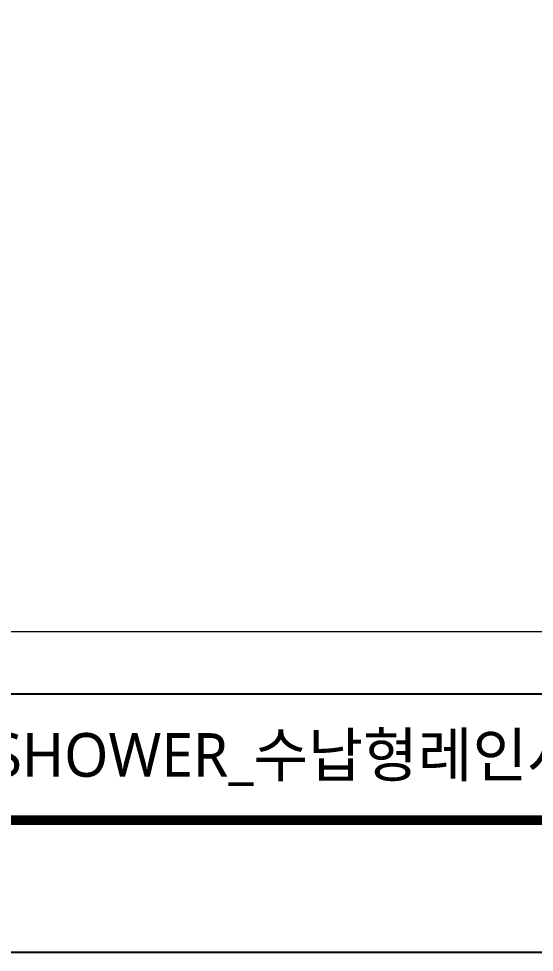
# Model space of a CAD drawing. Extents: x 4885 to 9138, y -729 to 2388.
# Drawn here: x 6454 to 6976, y -729 to 215 of the extents above; entities that cross this region are included whole.
import ezdxf

# ---------------------------------------------------------------- set-up
doc = ezdxf.new("R2010")
doc.units = 0
doc.header["$LTSCALE"] = 10
doc.header["$MEASUREMENT"] = 0
doc.layers.get('0').update_dxf_attribs({"linetype": 'CONTINUOUS'})
doc.layers.add('치수선', color=7, linetype='CONTINUOUS', lineweight=20)
doc.styles.add('Daelim Dimension', font='NanumGothic.ttf')

msp = doc.modelspace()

# ---------------------------------------------------------------- linework, layer by layer
at = {"color": 5}
msp.add_line((4953.02, -468.04), (8378.06, -468.04), dxfattribs=at)
at = {"ltscale": 0.5}
msp.add_lwpolyline([(4884.62, -729.18), (9138.26, -729.18), (9138.26, 2387.54), (4884.62, 2387.54)], close=True, dxfattribs=at)
at = {"color": 5, "linetype": 'ByBlock', "lineweight": 200, "const_width": 9.8}
msp.add_lwpolyline([(4953.02, -595.73), (9069.44, -595.73), (9069.44, 2315.18), (4953.02, 2315.18)], close=True, dxfattribs=at)
at = {"layer": '치수선'}
msp.add_line((7381.28, -405.37), (5897.53, -405.37), dxfattribs=at)

# ---------------------------------------------------------------- texts
at = {"color": 2, "insert": (5716.66, -507.54), "char_height": 44.1479, "width": 2276.3496, "attachment_point": 1, "style": 'Daelim Dimension'}
msp.add_mtext('대림바스(주) 레인샤워_RAINSHOWER_수납형레인샤워수전_DL B6311', dxfattribs=at)

doc.saveas('drawing.dxf')
